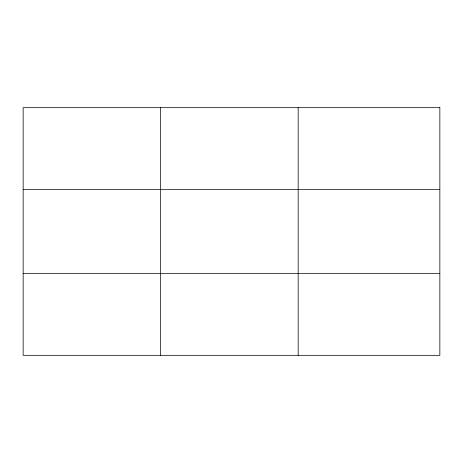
<?xml version="1.0" encoding="UTF-8"?>
<svg xmlns="http://www.w3.org/2000/svg" width="463" height="463" viewBox="0 0 463 463"><rect width="100%" height="100%" fill="white"/><g stroke="black" fill="none" stroke-linecap="round" stroke-linejoin="round"><path stroke-width="0.69" d="M160.661 107.676L160.661 355.324M298.172 107.676L298.172 355.324M23.15 189.402L439.85 189.402M23.15 273.598L439.85 273.598M439.85 107.676L439.85 355.324L23.15 355.324L23.15 107.676L439.85 107.676"/></g></svg>
